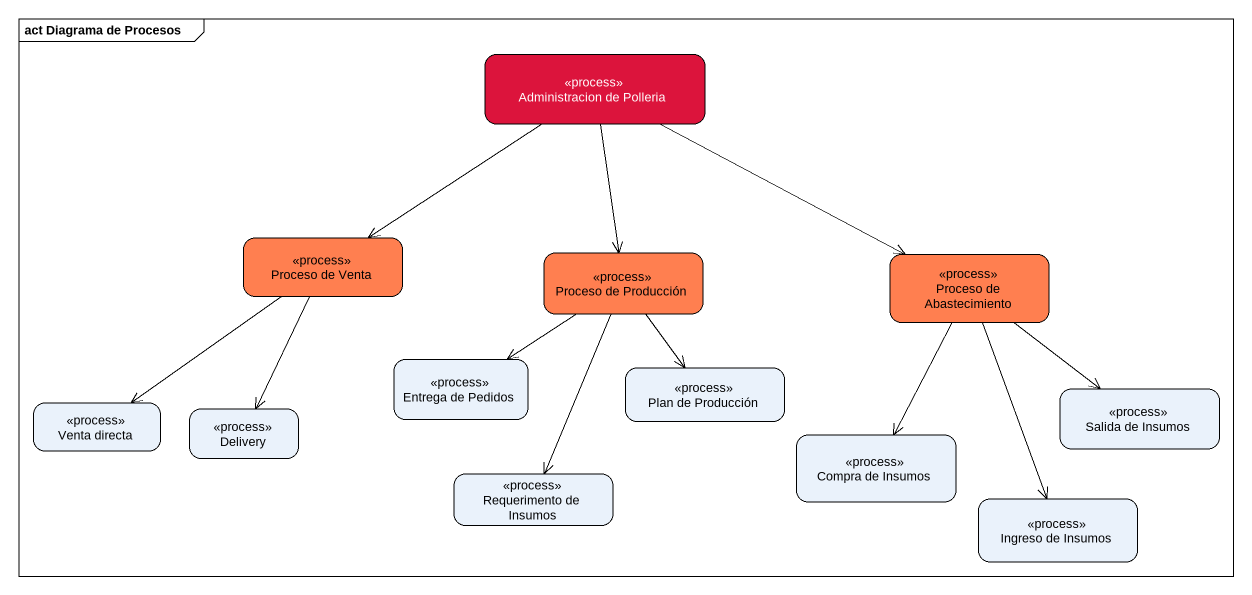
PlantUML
@startuml
mainframe act Diagrama de Procesos
hide empty description
state "Administracion de Polleria" as Administracion_de_Polleria <<process>> #DC143C
state "Proceso de Venta" as Proceso_de_Venta <<process>> #FF7F50
state "Proceso de Producción" as Proceso_de_Producción <<process>> #FF7F50
state "Proceso de Abastecimiento" as Proceso_de_Abastecimiento <<process>> #FF7F50
state "Entrega de Pedidos" as Entrega_de_Pedidos <<process>>
state "Plan de Producción" as Plan_de_Producción <<process>>
state "Venta directa" as Venta_directa <<process>>
state Delivery <<process>>
state "Salida de Insumos" as Salida_de_Insumos <<process>>
state "Requerimento de Insumos" as Requerimento_de_Insumos <<process>>
state "Compra de Insumos" as Compra_de_Insumos <<process>>
state "Ingreso de Insumos" as Ingreso_de_Insumos <<process>>
Administracion_de_Polleria --> Proceso_de_Venta
Administracion_de_Polleria --> Proceso_de_Producción
Administracion_de_Polleria -right-> Proceso_de_Abastecimiento
Proceso_de_Venta --> Venta_directa
Proceso_de_Venta --> Delivery
Proceso_de_Producción --> Entrega_de_Pedidos
Proceso_de_Producción --> Plan_de_Producción
Proceso_de_Producción --> Requerimento_de_Insumos
Proceso_de_Abastecimiento --> Salida_de_Insumos
Proceso_de_Abastecimiento --> Compra_de_Insumos
Proceso_de_Abastecimiento --> Ingreso_de_Insumos
@enduml
